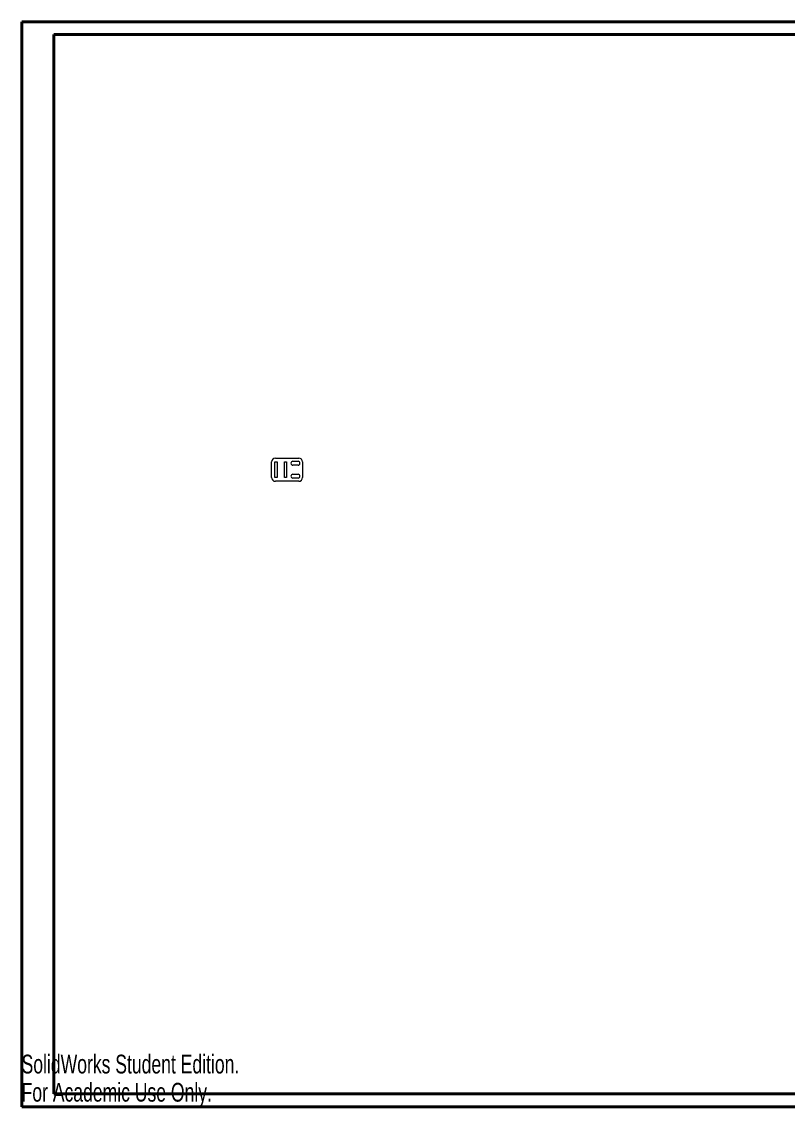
# Model space of a CAD drawing. Header units: millimetres. Extents: x 0 to 119, y 0 to 84.
# Drawn here: x 0 to 59.5, y 0 to 84.1 of the extents above; entities that cross this region are included whole.
import ezdxf

# ---------------------------------------------------------------- set-up
doc = ezdxf.new("R2010")
doc.units = ezdxf.units.MM
doc.header["$LTSCALE"] = 0.1
doc.styles.add('SLDTEXTSTYLE2', font='TXT', dxfattribs={"width": 0.7})

msp = doc.modelspace()

# ---------------------------------------------------------------- linework, layer by layer
at = {"color": 7, "linetype": 'Continuous', "lineweight": 40}
for p, q in [((0.008, 0.021), (0.008, 84.121)), ((0.008, 84.121), (118.908, 84.121)), ((2.508, 1.021), (2.508, 83.121)), ((2.508, 83.121), (117.908, 83.121)), ((2.508, 1.021), (117.908, 1.021)), ((0.008, 0.021), (118.908, 0.021))]:
    msp.add_line(p, q, dxfattribs=at)
at = {"color": 7, "linetype": 'Continuous', "lineweight": 15}
for p, q in [((19.387, 48.799), (19.387, 49.999)), ((19.637, 49.999), (19.812, 49.999)), ((19.637, 48.799), (19.637, 49.999)), ((19.687, 50.299), (21.487, 50.299)), ((19.812, 49.999), (19.812, 48.799)), ((20.387, 49.999), (20.537, 49.999)), ((20.387, 48.799), (20.387, 49.999)), ((20.537, 49.999), (20.537, 48.799)), ((21.037, 50.049), (21.437, 50.049)), ((21.437, 49.749), (21.037, 49.749)), ((21.787, 49.999), (21.787, 48.799)), ((21.037, 49.049), (21.437, 49.049)), ((19.812, 48.799), (19.637, 48.799)), ((21.487, 48.499), (19.687, 48.499)), ((20.537, 48.799), (20.387, 48.799)), ((21.437, 48.749), (21.037, 48.749))]:
    msp.add_line(p, q, dxfattribs=at)
for centre, radius, start, end in [((19.687, 49.999), 0.3, 90, 180), ((21.037, 49.899), 0.15, 90, 180), ((21.037, 49.899), 0.15, 180, 270), ((21.437, 49.899), 0.15, 0, 90), ((21.437, 49.899), 0.15, 270, 0), ((21.487, 49.999), 0.3, 0, 90), ((21.037, 48.899), 0.15, 90, 180), ((21.037, 48.899), 0.15, 180, 270), ((21.437, 48.899), 0.15, 0, 90), ((21.437, 48.899), 0.15, 270, 0), ((19.687, 48.799), 0.3, 180, 270), ((21.487, 48.799), 0.3, 270, 0)]:
    msp.add_arc(centre, radius, start, end, dxfattribs=at)

# ---------------------------------------------------------------- texts
at = {"color": 7, "linetype": 'Continuous', "char_height": 1.45493, "attachment_point": 1, "style": 'SLDTEXTSTYLE2'}
for s, insert in [('SolidWorks Student Edition.', (0, 4.058)), ('For Academic Use Only.', (0, 1.876))]:
    msp.add_mtext(s, dxfattribs=dict(at, insert=insert))

doc.saveas('drawing.dxf')
